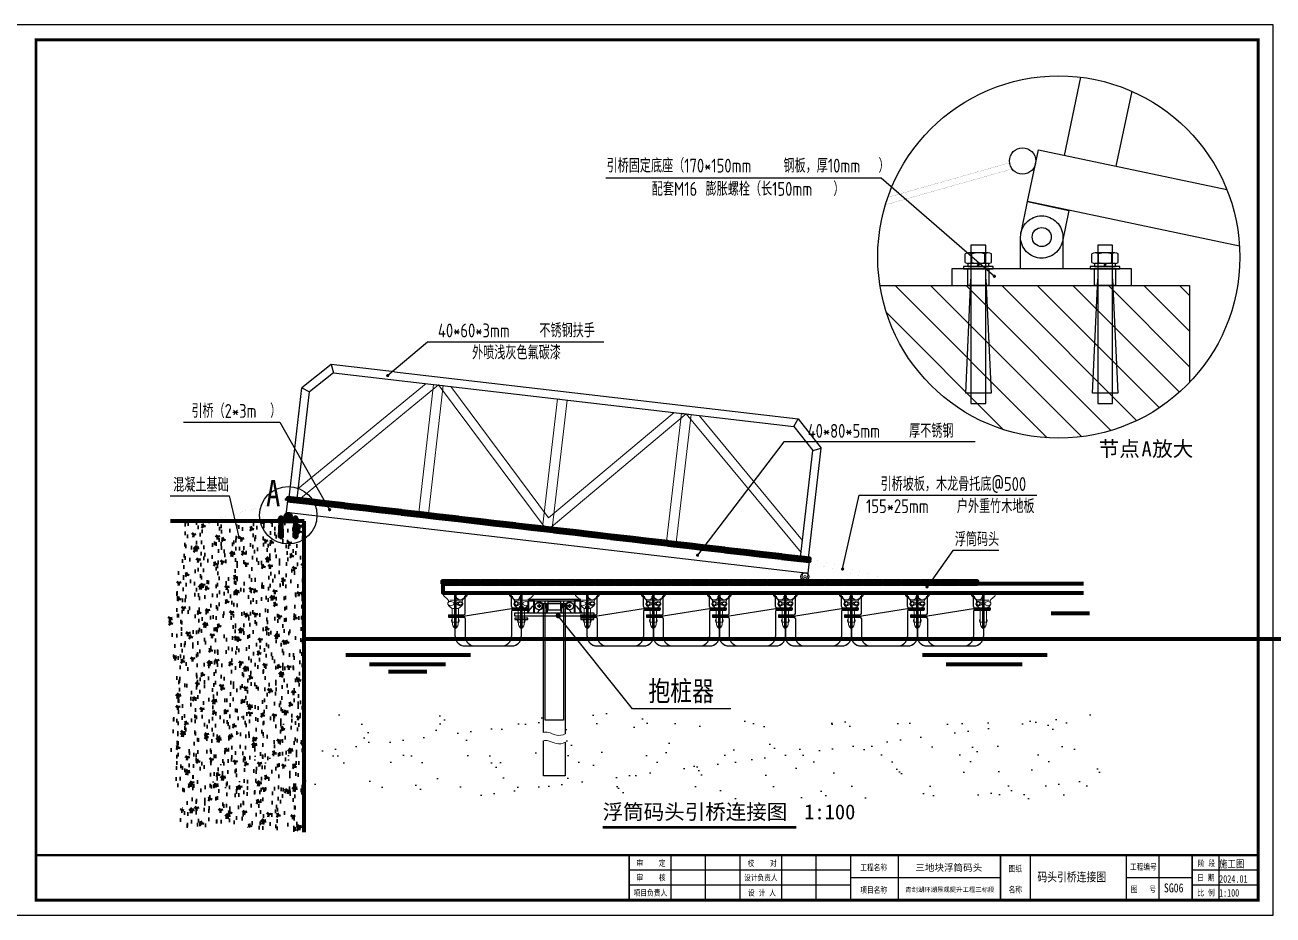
# Model space of a CAD drawing. Extents: x 343640352 to 343860175, y 671810750 to 672046431.
# Drawn here: x 343820076 to 343829530, y 671909833 to 671916572 of the extents above; entities that cross this region are included whole.
import ezdxf

# ---------------------------------------------------------------- set-up
doc = ezdxf.new("R2010")
doc.units = 0
doc.header["$LTSCALE"] = 1000
doc.linetypes.add('HIDDEN', pattern=[9.525, 6.35, -3.175])
for name, color, linetype in [('DIM_LEAD', 3, 'Continuous'), ('DIM_SYMB', 3, 'Continuous'), ('PDF_0', 7, 'Continuous'), ('PUB_TEXT', 7, 'Continuous'), ('W-FLOAT_BOWL浮筒', 253, 'Continuous'), ('木龙骨', 23, 'Continuous'), ('桩', 1, 'Continuous'), ('浮动码头木地板', 32, 'Continuous'), ('短销钉', 253, 'Continuous')]:
    doc.layers.add(name, color=color, linetype=linetype)
doc.layers.add('伯利恒浮筒', color=5, linetype='Continuous', lineweight=5)
doc.layers.add('码头标注', color=3, linetype='Continuous', lineweight=13)
doc.styles.add('-宋体', font='', dxfattribs={"width": 0.8})
doc.styles.add('_TCH_DIM', font='SIMPLEX.shx', dxfattribs={"width": 0.7, "bigfont": 'GBCBIG.shx'})
doc.styles.get("Standard").update_dxf_attribs({"font": ''})
doc.styles.add('TSSD_Dimension', font='tssdeng.shx', dxfattribs={"width": 0.8, "bigfont": 'hztxt.shx'})
doc.styles.add('图框', font='')
doc.styles.add('黑体', font='simhei.ttf', dxfattribs={"width": 0.8})
doc.styles.get('-宋体').set_extended_font_data('SimSun')
doc.styles.get('Standard').set_extended_font_data('SimSun')
doc.styles.get('图框').set_extended_font_data('SimSun')

# ---------------------------------------------------------------- blocks, each defined once
blk = doc.blocks.new('qqqyyy')
at = {"lineweight": 15}
blk.add_lwpolyline([(0, -20), (0, -20, 0.414214), (20, 0), (20, 30), (-20, 30), (-20, 0, 0.414214)], format="xyb", close=True, dxfattribs=at)
blk.add_circle((0, 0), 9, dxfattribs=at)
blk = doc.blocks.new('A$C72257F81')
at = {"color": 252, "lineweight": 0}
for p, q in [((38, 97), (37.3, 96.2)), ((37.3, 85.7), (37.3, 96.2)), ((38, 97), (62, 97)), ((41.8, 85), (41.8, 97)), ((44, 87), (44, 110.1)), ((44, 109.5), (56, 109.7)), ((44, 108), (56, 108.2)), ((44, 106.5), (56, 106.7)), ((44, 105), (56, 105.2)), ((44, 103.5), (56, 103.7)), ((44, 102), (56, 102.2)), ((44, 100.5), (56, 100.7)), ((44, 99), (56, 99.2)), ((44, 97.3), (56, 97.5)), ((44.1, 111), (55.8, 111.2)), ((45.2, 112.5), (54.5, 112.7)), ((53, 113.1), (47, 113.1)), ((50, 85), (50, 97)), ((56, 87), (56, 110.1)), ((58.2, 85), (58.2, 97)), ((62, 97), (62.8, 96.2)), ((62.8, 96.2), (62.8, 85.7)), ((62.8, 96.2), (62.8, 95.5)), ((33.5, 82), (33.5, 85)), ((66.5, 85), (33.5, 85)), ((44, 82), (33.5, 82)), ((38, 85), (37.3, 85.7)), ((62, 85), (38, 85)), ((44, 10), (44, 87)), ((44, 82), (66.5, 82)), ((56, 10), (56, 87)), ((62, 85), (62.8, 85.7)), ((66.5, 82), (66.5, 85))]:
    blk.add_line(p, q, dxfattribs=at)
at = {"color": 252}
blk.add_lwpolyline([(0, 0), (100, 0), (100, 10), (0, 10)], close=True, dxfattribs=at)
at = {"color": 252, "lineweight": 0}
for centre, start, end in [((47, 110.1), 90, 180), ((53, 110.1), 0, 90)]:
    blk.add_arc(centre, 3, start, end, dxfattribs=at)
blk = doc.blocks.new('A$C26E901EB')
at = {"color": 6}
for p, q in [((200, 1060), (0, 860)), ((682.8, 1060), (200, 1060)), ((200, 1060), (224.9, 1000)), ((682.8, 1060), (3760, 1060)), ((3735.1, 1000), (3760, 1060)), ((3760, 1060), (3960, 860)), ((224.9, 1000), (60, 835.1)), ((224.9, 1000), (3735.1, 1000)), ((3735.1, 1000), (3900, 835.1)), ((0, 0), (0, 860)), ((0, 860), (60, 835.1)), ((3900, 835.1), (3960, 860)), ((3960, 0), (3960, 860)), ((60, 0), (60, 835.1)), ((3900, 0), (3900, 835.1))]:
    blk.add_line(p, q, dxfattribs=at)
at = {"color": 6, "lineweight": 20}
for points in [[(60, 0), (1024.6, 1000), (1970, 0), (2914.1, 1000), (3900, 57.4)], [(60, 97.4), (930.7, 1000)], [(1117.7, 1000), (1970, 98.5), (2821.1, 1000)], [(3011.9, 1000), (3900, 150.9)]]:
    blk.add_lwpolyline(points, dxfattribs=at)
for points in [[(1061.5, 1000), (987.8, 1000), (987.8, 0), (1061.5, 0)], [(2006.8, 1000), (1933.2, 1000), (1933.2, 0), (2006.8, 0)], [(2950.9, 1000), (2877.3, 1000), (2877.3, 0), (2950.9, 0)]]:
    blk.add_lwpolyline(points, close=True, dxfattribs=at)
blk = doc.blocks.new('$TITLEBLK$00000187')
for p, q in [((-196, 0), (-196, 15)), ((-184.5, 0), (-184.5, 15)), ((-159, 0), (-159, 15)), ((-147.5, 0), (-147.5, 15)), ((-120, 0), (-120, 15)), ((-76, 0), (-76, 15)), ((-33, 0), (-33, 15)), ((-13, 0), (-13, 15)), ((0, 0), (0, 15)), ((-136, 10), (-210, 10)), ((0, 10), (-22, 10)), ((-136, 5), (-210, 5)), ((-136, 7.5), (-86, 7.5)), ((-44, 7.5), (-22, 7.5)), ((0, 5), (-22, 5))]:
    blk.add_line(p, q)
for points, const_width in [([(-408.03, 0), (-408.03, 15), (0, 15)], 0.8), ([(-210, 0), (-210, 15)], 0.5), ([(-173, 0), (-173, 15)], 0.5), ([(-136, 0), (-136, 15)], 0.5), ([(-86, 0), (-86, 15)], 0.5), ([(-44, 0), (-44, 15)], 0.5), ([(-22, 0), (-22, 15)], 0.5)]:
    blk.add_lwpolyline(points, dxfattribs=dict(const_width=const_width))
at = {"style": '图框', "width": 0.8}
for s, p in [('审    定', (-207.53, 11.34)), ('校    对', (-170.43, 11.27)), ('阶 段', (-20.12, 11.27)), ('审    核', (-207.55, 6.48)), ('设计负责人', (-171.62, 6.48)), ('工程名称', (-132.8, 9.86)), ('图纸', (-83.31, 9.46)), ('工程编号', (-42.79, 10.08)), ('日 期', (-20.31, 6.48)), ('项目名称', (-132.8, 2.36)), ('名称', (-83.31, 2.46)), ('图   号', (-42.46, 2.6)), ('项目负责人', (-208.49, 1.42)), ('设 计 人', (-170.33, 1.42)), ('比 例', (-20.27, 1.42))]:
    blk.add_text(s, height=2, dxfattribs=at).set_placement(p)
for tag, p in [('审定人', (-193.68, 10.95)), ('校对', (-155.51, 10.92)), ('审核人', (-193.68, 6.03)), ('设计负责人', (-158.64, 6.23)), ('项目负责人', (-195.69, 1.11)), ('设计人', (-156.48, 1.18))]:
    blk.add_attdef(tag, p, '', height=3)
for tag, p, height, style, width in [('阶段', (-12.96, 10.81), 2.5, '黑体', 0.8), ('图名', (-73.67, 6.22), 3, '-宋体', 0.8), ('日期', (-12.96, 5.8), 2.5, '黑体', 0.8), ('图号', (-31.44, 2.55), 3, '_TCH_DIM', 0.7), ('比例', (-12.96, 1.14), 2.5, '黑体', 0.8)]:
    blk.add_attdef(tag, p, '', height=height, dxfattribs=dict(style=style, width=width))
at = {"layer": 'PUB_TEXT'}
for s, height, p in [('三地块浮筒码头', 2.278, (-114.42, 9.68)), ('青剑湖环湖景观提升工程三标段', 1.519, (-117.82, 2.73))]:
    blk.add_text(s, height=height, dxfattribs=at).set_placement(p)
blk = doc.blocks.new('rgthtyjyuk')
blk.add_lwpolyline([(0, 0), (420, 0), (420, 297), (0, 297)], close=True)
at = {"const_width": 1}
blk.add_lwpolyline([(6.97, 5), (415, 5), (415, 292), (6.97, 292)], close=True, dxfattribs=at)
at = {"const_width": 0.8}
blk.add_lwpolyline([(415, 20), (6.97, 20)], dxfattribs=at)
blk = doc.blocks.new('*U37')
for points in [[(-90, 137.1), (90, 137.1), (90, 132.1), (-90, 132.1)], [(-10.5, -122.1), (10.5, -122.1), (10.5, -132.1), (-10.5, -132.1)], [(-9, -120.1), (9, -120.1), (9, -122.1), (-9, -122.1)], [(-5.5, -122.1), (5.5, -122.1), (5.5, -132.1), (-5.5, -132.1)]]:
    blk.add_lwpolyline(points, close=True)
blk.add_lwpolyline([(-6, 137.1), (-6, -137.1), (6, -137.1), (6, 137.1)])
blk = doc.blocks.new('*U38')
at = {"color": 0, "linetype": 'ByBlock', "lineweight": -2, "transparency": 16777216}
for p in [(0, 0), (500, 0), (1000, 0), (1500, 0), (2000, 0), (2500, 0), (3000, 0)]:
    blk.add_blockref('*U37', p, dxfattribs=at)
blk = doc.blocks.new('dxd')
at = {"layer": '短销钉', "lineweight": 13}
for p, q in [((-85.7, 227.1), (-55.8, 200.2)), ((-79, 244.5), (79, 244.5)), ((-77.5, 244.5), (-77.5, 246.5)), ((-77.5, 246.5), (77.5, 246.5)), ((-52.5, 180.1), (-52.5, 192.7)), ((-42.5, 197.2), (42.5, 197.2)), ((52.5, 180.1), (52.5, 192.7)), ((85.7, 227.1), (55.8, 200.2)), ((77.5, 244.5), (77.5, 246.5)), ((-48.8, 152.9), (-27.7, 135.8)), ((-24, 30), (-24, 128)), ((-19.2, 132.8), (19.2, 132.8)), ((24, 30), (24, 128)), ((48.8, 152.9), (27.7, 135.8)), ((-29, 38.9), (-29, 45)), ((-26, 48), (-24, 48)), ((-24, 30), (24, 30)), ((-24, 30), (-18.4, 2)), ((-16, 0), (16, 0)), ((-6, 39), (-6, 44.3)), ((6, 39), (6, 44.3)), ((24, 30), (18.4, 2)), ((26, 48), (24, 48)), ((29, 38.9), (29, 45))]:
    blk.add_line(p, q, dxfattribs=at)
at = {"layer": '短销钉', "lineweight": 13, "ltscale": 0.1}
for p, q in [((-18.4, 2), (-18, 0)), ((-18, 0), (-16, 0)), ((16, 0), (18, 0)), ((18.4, 2), (18, 0))]:
    blk.add_line(p, q, dxfattribs=at)
at = {"layer": '短销钉', "lineweight": 13}
for centre, radius, start, end in [((-79, 234.5), 10, 90, 228.00092), ((0, -1254.1), 1502.6, 87.04345, 92.95655), ((-62.5, 192.7), 10, 0, 48.00092), ((62.5, 192.7), 10, 131.99908, 180), ((79, 234.5), 10, 311.99908, 90), ((-43.5, 170), 13.5, 126.56574, 231), ((-42.5, 160.6), 10, 184.14788, 231), ((-34.5, 185.6), 31.4, 236.13806, 303.55692), ((-34.5, 154.5), 31.4, 56.41658, 122.85309), ((-34, 128), 10, 0, 51), ((-25.5, 170), 13.5, 308.36964, 51.90106), ((25.5, 170), 13.5, 128.09894, 231.63036), ((34.5, 185.6), 31.4, 236.43853, 303.86649), ((34.5, 154.5), 31.3, 57.12872, 123.60194), ((34, 128), 10, 129, 180), ((42.5, 160.6), 10, 309, 355.85212), ((43.5, 170), 13.5, 309, 53.43426), ((-26, 45), 3, 90, 180), ((-16, 2.5), 2.5, 191.30993, 270), ((-3, 44.3), 3, 115.37693, 180), ((0, 38), 10, 64.62307, 115.37693), ((3, 44.3), 3, 0, 64.62307), ((16, 2.5), 2.5, 270, 348.69007), ((26, 45), 3, 0, 90)]:
    blk.add_arc(centre, radius, start, end, dxfattribs=at)
for centre, major_axis, start_param, end_param in [((-23, 38.9), (0, -9), 4.712389, 6.115737), ((0, 39), (0, 9), 1.570796, 4.712389)]:
    blk.add_ellipse(centre, major_axis=major_axis, ratio=0.666667, start_param=start_param, end_param=end_param, dxfattribs=at)
at = {"layer": '短销钉', "lineweight": 13, "extrusion": (0, 0, -1)}
blk.add_ellipse((23, 38.9), major_axis=(0, -9), ratio=0.666667, start_param=4.712389, end_param=6.115737, dxfattribs=at)
blk = doc.blocks.new('blhft')
blk.add_lwpolyline([(-180, 0), (180, 0, 0.414214), (250, 70), (250, 270.5), (298.1, 270.5, 0.414214), (302.1, 274.5), (302.1, 284.5, 0.414214), (298.1, 288.5), (250, 288.5), (250, 375, 0.414214), (230, 395), (208.2, 395), (208.2, 397), (-0.2, 407), (-208.5, 397), (-208.5, 395), (-230, 395, 0.414214), (-250, 375), (-250, 234.5), (-298, 234.5, 0.414214), (-302, 230.5), (-302, 220.5, 0.414214), (-298, 216.5), (-250, 216.5), (-250, 70), (-249.3, 60.3), (-246.3, 47.4), (-241.5, 36.6), (-234.7, 26.3), (-226.9, 18.1), (-220.1, 12.6), (-212.3, 7.9), (-204.4, 4.4), (-196.9, 2.1), (-187.7, 0.4)], format="xyb", close=True)
at = {"layer": 'W-FLOAT_BOWL浮筒'}
for p, q in [((-230, 395), (230, 395)), ((-208.5, 397), (208.2, 397)), ((-208.5, 397), (-208.5, 395)), ((208.2, 397), (208.2, 395)), ((-250, 234.5), (-250, 375)), ((-174.3, 244.5), (-174.3, 375)), ((174.3, 298.5), (174.3, 375)), ((184.3, 288.5), (298.1, 288.5)), ((250, 375), (250, 288.5)), ((-302, 225.5), (-174.3, 225.5)), ((-298, 234.5), (-184.3, 234.5)), ((-298, 216.5), (-184.3, 216.5)), ((-250, 70), (-250, 216.5)), ((174.3, 279.5), (-174.3, 225.5)), ((-174.3, 206.5), (-174.3, 70)), ((174.3, 279.5), (302.1, 279.5)), ((174.3, 260.5), (174.3, 70)), ((184.3, 270.5), (298.1, 270.5)), ((250, 270.5), (250, 70)), ((-180, 0), (180, 0))]:
    blk.add_line(p, q, dxfattribs=at)
at = {"layer": 'W-FLOAT_BOWL浮筒', "ltscale": 0.5}
for p, q in [((302.1, 284.5), (302.1, 274.5)), ((-302, 230.5), (-302, 220.5))]:
    blk.add_line(p, q, dxfattribs=at)
at = {"layer": 'W-FLOAT_BOWL浮筒'}
for centre, radius, start, end in [((-230, 375), 20, 90, 180), ((-0.2, -1768.5), 2175.5, 84.50426, 95.49574), ((-154.3, 375), 20, 90, 180), ((154.3, 375), 20, 0, 90), ((230, 375), 20, 0, 90), ((184.3, 298.5), 10, 180, 270), ((-298, 220.5), 4, 180, 270), ((-184.3, 244.5), 10, 270, 0), ((-184.3, 206.5), 10, 0, 90), ((184.3, 260.5), 10, 90, 180), ((298.1, 274.5), 4, 270, 0), ((-180, 70), 70, 180, 270), ((-104.3, 70), 70, 180, 270), ((104.3, 70), 70, 270, 0), ((180, 70), 70, 270, 0)]:
    blk.add_arc(centre, radius, start, end, dxfattribs=at)
at = {"layer": 'W-FLOAT_BOWL浮筒', "ltscale": 0.5}
for centre, start, end in [((298.1, 284.5), 0, 90), ((-298, 230.5), 90, 180)]:
    blk.add_arc(centre, 4, start, end, dxfattribs=at)
at = {"layer": 'W-FLOAT_BOWL浮筒', "extrusion": (0, 0, -1)}
blk.add_ellipse((-212.1, 375), major_axis=(-30.4, 0), ratio=0.921809, start_param=3.141593, end_param=6.283185, dxfattribs=at)
at = {"layer": 'W-FLOAT_BOWL浮筒'}
blk.add_ellipse((-212.1, 320.5), major_axis=(-16, 0), ratio=0.75, dxfattribs=at)
blk.add_ellipse((211.9, 375.4), major_axis=(30.4, 0.1), ratio=0.921809, start_param=3.141593, end_param=6.283185, dxfattribs=at)
at = {"layer": 'W-FLOAT_BOWL浮筒', "extrusion": (0, 0, -1)}
blk.add_ellipse((212.1, 320.5), major_axis=(16, 0), ratio=0.75, dxfattribs=at)

msp = doc.modelspace()

# ---------------------------------------------------------------- hatches: boundary and pattern name
at = {"lineweight": 100}
h = msp.add_hatch(dxfattribs=at)
h.set_pattern_fill('AR-CONC', color=252, style=0)
h.set_pattern_definition([(50, (343819968.58, 671908505.18), (182.1847, -15.939), [19.05, -209.55]), (355, (343819968.58, 671908505.18), (-35.243, 191.057), [15.24, -167.64]), (100.451, (343819983.77, 671908503.85), (146.9425, 175.117), [16.19, -178.09]), (46.184, (343819968.58, 671908555.98), (271.079, -42.042), [28.575, -314.325]), (96.6356, (343819991.17, 671908552.47), (237.404, 247.426), [24.285, -267.135]), (351.184, (343819968.58, 671908555.98), (237.405, 247.425), [22.86, -251.46]), (21, (343819993.98, 671908543.28), (151.615, -102.2655), [19.05, -209.55]), (326, (343819993.98, 671908543.28), (61.802, 184.188), [15.24, -167.64]), (71.4514, (343820006.62, 671908534.76), (213.4165, 81.923), [16.19, -178.09]), (37.5, (343819968.584, 671908505.18), (3.0886, 84.555), [0, -165.608, 0, -170.18, 0, -168.275]), (7.5, (343819968.58, 671908505.18), (66.8197, 100.1806), [0, -97.028, 0, -161.798, 0, -64.135]), (327.5, (343819911.94, 671908505.18), (135.5906, -5.7287), [0, -63.5, 0, -198.12, 0, -262.89]), (317.5, (343819886.54, 671908505.18), (148.1292, 25.4265), [0, -82.55, 0, -131.572, 0, -186.69])])
h.paths.add_polyline_path([(343822190.6, 671912816.2), (343821233.1, 671912816.2), (343821267.7, 671912639.1), (343821162, 671912047.9), (343821225.4, 671911678.3), (343821172.6, 671911065.9), (343821267.7, 671910643.6), (343821236, 671910464.1), (343821595.3, 671910538), (343821880.6, 671910485.2), (343822190.6, 671910475.5)])
h = msp.add_hatch()
h.set_pattern_fill('AR-SAND', color=47, scale=7.5, style=0)
h.set_pattern_definition([(37.5, (343802914.62, 671911478.82), (-12.0002, 367.06), [0, -289.56, 0, -323.85, 0, -309.5625]), (7.5, (343802914.6, 671911478.8), (337.142, 537.619), [0, -156.21, 0, -260.985, 0, -100.0125]), (327.5, (343802680.3, 671911478.82), (593.2443, 1.078), [0, -95.25, 0, -342.9, 0, -447.675]), (317.5, (343802680.3, 671911478.8), (572.667, 167.197), [0, -47.625, 0, -224.79, 0, -257.175])])
edge = h.paths.add_edge_path()
edge.add_line((343828183.6, 671911006.1), (343828183.6, 671911361.1))
edge.add_line((343828183.6, 671911361.1), (343821476.3, 671911361.1))
edge.add_line((343821476.3, 671911361.1), (343821476.3, 671910709.6))
edge.add_line((343821476.3, 671910709.6), (343828221.2, 671910709.6))
edge.add_line((343828221.2, 671910709.6), (343828221.2, 671910950))
edge.add_line((343828221.2, 671910950), (343828229.2, 671910950))

# ---------------------------------------------------------------- linework, layer by layer
at = {"color": 4}
for p, q in [((343827289.8, 671914742.5), (343827297.8, 671914766.5)), ((343827297.8, 671914742.5), (343827305.8, 671914766.5)), ((343828249.8, 671914742.5), (343828257.8, 671914766.5)), ((343828257.8, 671914742.5), (343828265.8, 671914766.5))]:
    msp.add_line(p, q, dxfattribs=at)
at = {"color": 253, "lineweight": 5}
for p, q in [((343827819.3, 671913446.1), (343826666.9, 671914598.5)), ((343828080.6, 671913454.2), (343826936.3, 671914598.5)), ((343828302.7, 671913501.5), (343827205.7, 671914598.5)), ((343828497.1, 671913576.5), (343827475.1, 671914598.5)), ((343828668.9, 671913674.1), (343827744.5, 671914598.5)), ((343828820.8, 671913791.6), (343828013.9, 671914598.5)), ((343828897.8, 671913984), (343828283.3, 671914598.5)), ((343828897.8, 671914253.4), (343828552.7, 671914598.5)), ((343828897.8, 671914522.8), (343828822.1, 671914598.5)), ((343827486.6, 671913509.4), (343826601.9, 671914394.1))]:
    msp.add_line(p, q, dxfattribs=at)
at = {"color": 1}
for p, q in [((343824028.3, 671912189), (343824033.3, 671912189)), ((343824028.3, 671912117.7), (343824028.3, 671912189)), ((343824033.3, 671912117.7), (343824033.3, 671912189)), ((343824143.3, 671912189), (343824138.3, 671912189)), ((343824138.3, 671912117.7), (343824138.3, 671912189)), ((343824143.3, 671912117.7), (343824143.3, 671912189)), ((343823916.7, 671912168.7), (343823875.9, 671912117.7)), ((343823965, 671912136.3), (343823959.1, 671912117.7)), ((343824206.6, 671912136.3), (343824212.5, 671912117.7)), ((343824255, 671912168.7), (343824295.7, 671912117.7))]:
    msp.add_line(p, q, dxfattribs=at)
at = {"color": 2}
for p, q in [((343824147.8, 671912176), (343824144.8, 671912174)), ((343824147.8, 671912174), (343824144.8, 671912172))]:
    msp.add_line(p, q, dxfattribs=at)
for points in [[(343828072.9, 671916176.6), (343827948.5, 671915584.7)], [(343828459.3, 671916070.6), (343828340, 671915502.4)], [(343829276.6, 671914897), (343827670.6, 671915234.3), (343827752.8, 671915625.8), (343829180.3, 671915325.9)], [(343826552.9, 671914598.5), (343828897.8, 671914598.5), (343828897.8, 671913866)], [(343823329.8, 671912278.3), (343823329.8, 671912004.2), (343823341.8, 671912004.2), (343823341.8, 671912278.3)], [(343823829.8, 671912278.3), (343823829.8, 671912004.2), (343823841.8, 671912004.2), (343823841.8, 671912278.3)], [(343824329.8, 671912278.3), (343824329.8, 671912004.2), (343824341.8, 671912004.2), (343824341.8, 671912278.3)], [(343824829.8, 671912278.3), (343824829.8, 671912004.2), (343824841.8, 671912004.2), (343824841.8, 671912278.3)], [(343825329.8, 671912278.3), (343825329.8, 671912004.2), (343825341.8, 671912004.2), (343825341.8, 671912278.3)], [(343825829.8, 671912278.3), (343825829.8, 671912004.2), (343825841.8, 671912004.2), (343825841.8, 671912278.3)]]:
    msp.add_lwpolyline(points)
at = {"flags": 128}
for points, const_width in [([(343827534.1, 671915528.3), (343826612.5, 671915267.3)], 1), ([(343827553.4, 671915481.8), (343826593.9, 671915210.1)], 1), ([(343822048.5, 671912979.8), (343821471.2, 671912816.3)], 0.1), ([(343822049.9, 671912975), (343821489.3, 671912816.2)], 0.1), ([(343826567.2, 671912390.9), (343826024.1, 671912531.9), (343826016.9, 671912502.7), (343826559.7, 671912361.8), (343826567.2, 671912390.9)], 0.1)]:
    msp.add_lwpolyline(points, dxfattribs=dict(at, const_width=const_width))
msp.add_lwpolyline([(343827744.9, 671914810), (343827744.9, 671914810, -0.414214), (343827621.2, 671914999.4), (343827670.6, 671915234.3), (343827983.7, 671915168.5), (343827934.4, 671914933.7, -0.414214)], format="xyb", close=True)
at = {"color": 6}
msp.add_lwpolyline([(343827777.8, 671915126.5), (343827777.8, 671915126.5, -0.414214), (343827937.8, 671914966.5), (343827937.8, 671914726.5), (343827617.8, 671914726.5), (343827617.8, 671914966.5, -0.414214)], format="xyb", close=True, dxfattribs=at)
at = {"color": 4}
for points in [[(343827197.8, 671914774.5), (343827197.8, 671914838.5)], [(343827372.8, 671914846.5), (343827222.8, 671914846.5)], [(343827247.8, 671914774.5), (343827247.8, 671914838.5)], [(343827347.8, 671914774.5), (343827347.8, 671914838.5)], [(343827397.8, 671914774.5), (343827397.8, 671914838.5)], [(343828157.8, 671914774.5), (343828157.8, 671914838.5)], [(343828332.8, 671914846.5), (343828182.8, 671914846.5)], [(343828207.8, 671914774.5), (343828207.8, 671914838.5)], [(343828307.8, 671914774.5), (343828307.8, 671914838.5)], [(343828357.8, 671914774.5), (343828357.8, 671914838.5)], [(343827372.8, 671914766.5), (343827222.8, 671914766.5)], [(343828332.8, 671914766.5), (343828182.8, 671914766.5)], [(343827353.8, 671914646.5), (343827393.8, 671913784.9), (343827201.8, 671913784.9), (343827241.8, 671914646.5)], [(343828313.8, 671914646.5), (343828353.8, 671913784.9), (343828161.8, 671913784.9), (343828201.8, 671914646.5)]]:
    msp.add_lwpolyline(points, dxfattribs=at)
for points in [[(343827353.8, 671914904.9), (343827241.8, 671914904.9), (343827241.8, 671913704.9), (343827353.8, 671913704.9)], [(343828313.8, 671914904.9), (343828201.8, 671914904.9), (343828201.8, 671913704.9), (343828313.8, 671913704.9)], [(343827409.8, 671914742.5), (343827185.8, 671914742.5), (343827185.8, 671914726.5), (343827409.8, 671914726.5)], [(343827377.8, 671914766.5), (343827217.8, 671914766.5), (343827217.8, 671914742.5), (343827377.8, 671914742.5)], [(343828369.8, 671914742.5), (343828145.8, 671914742.5), (343828145.8, 671914726.5), (343828369.8, 671914726.5)], [(343828337.8, 671914766.5), (343828177.8, 671914766.5), (343828177.8, 671914742.5), (343828337.8, 671914742.5)], [(343823886.2, 671912213.4), (343824286.2, 671912213.4), (343824286.2, 671912223.4), (343823886.2, 671912223.4)], [(343824016.2, 671912213.4), (343824156.2, 671912213.4), (343824156.2, 671911308.2), (343824016.2, 671911308.2)]]:
    msp.add_lwpolyline(points, close=True, dxfattribs=at)
at = {"color": 6}
for points in [[(343828457.8, 671914726.5), (343827097.8, 671914726.5), (343827097.8, 671914598.5), (343828457.8, 671914598.5)], [(343827377.8, 671914726.5), (343827377.8, 671914598.5), (343827217.8, 671914598.5), (343827217.8, 671914726.5)], [(343828337.8, 671914726.5), (343828337.8, 671914598.5), (343828177.8, 671914598.5), (343828177.8, 671914726.5)], [(343822054.4, 671912883.3), (343826007.6, 671912422.7), (343826018, 671912512.1), (343822064.8, 671912972.7)]]:
    msp.add_lwpolyline(points, close=True, dxfattribs=at)
at = {"lineweight": 100}
msp.add_lwpolyline([(343822069.9, 671912871.2), (343822069.9, 671912871.2, -0.414214), (343822089.9, 671912851.2), (343822089.9, 671912821.2), (343822049.9, 671912821.2), (343822049.9, 671912851.2, -0.414214)], format="xyb", close=True, dxfattribs=at)
at = {"color": 6, "lineweight": 100}
for points in [[(343822190.6, 671912816.2), (343821177.5, 671912816.2)], [(343822190.6, 671910460), (343822190.6, 671912816.2)]]:
    msp.add_lwpolyline(points, dxfattribs=at)
at = {"lineweight": 100}
msp.add_lwpolyline([(343821994.9, 671912816.2), (343822144.9, 671912816.2), (343822144.9, 671912821.2), (343821994.9, 671912821.2)], close=True, dxfattribs=at)
at = {"color": 5, "lineweight": 100}
for points in [[(343822002.9, 671912821.2), (343822026.9, 671912821.2), (343822026.9, 671912823.2), (343822002.9, 671912823.2)], [(343822005.4, 671912823.2), (343822024.4, 671912823.2), (343822025.4, 671912824.2), (343822025.4, 671912832.2), (343822024.4, 671912833.2), (343822005.4, 671912833.2), (343822004.4, 671912832.2), (343822004.4, 671912824.2)], [(343822008.9, 671912693.2), (343822020.9, 671912693.2), (343822020.9, 671912843.2), (343822008.9, 671912843.2)], [(343822009.4, 671912823.2), (343822020.4, 671912823.2), (343822020.4, 671912833.2), (343822009.4, 671912833.2)], [(343822112.9, 671912821.2), (343822136.9, 671912821.2), (343822136.9, 671912823.2), (343822112.9, 671912823.2)], [(343822115.4, 671912823.2), (343822134.4, 671912823.2), (343822135.4, 671912824.2), (343822135.4, 671912832.2), (343822134.4, 671912833.2), (343822115.4, 671912833.2), (343822114.4, 671912832.2), (343822114.4, 671912824.2)], [(343822118.9, 671912693.2), (343822130.9, 671912693.2), (343822130.9, 671912843.2), (343822118.9, 671912843.2)], [(343822119.4, 671912823.2), (343822130.4, 671912823.2), (343822130.4, 671912833.2), (343822119.4, 671912833.2)]]:
    msp.add_lwpolyline(points, close=True, dxfattribs=at)
for points in [[(343822008.9, 671912816.2), (343822004.9, 671912698.2), (343822024.9, 671912698.2), (343822020.9, 671912816.2)], [(343822118.9, 671912816.2), (343822114.9, 671912698.2), (343822134.9, 671912698.2), (343822130.9, 671912816.2)], [(343827848.5, 671912118.5), (343828139.6, 671912118.5)], [(343822190.6, 671911923.5), (343829807.1, 671911923.5)], [(343822506, 671911802.7), (343823450, 671911802.7)], [(343822686.9, 671911731.9), (343823261.2, 671911731.9)], [(343826874.2, 671911802.7), (343827818.3, 671911802.7)], [(343827055.2, 671911731.9), (343827629.5, 671911731.9)], [(343822828.5, 671911676.9), (343823119.6, 671911676.9)]]:
    msp.add_lwpolyline(points, dxfattribs=at)
for points in [[(343823245.8, 671912278.3), (343823425.8, 671912278.3), (343823425.8, 671912273.3), (343823245.8, 671912273.3)], [(343823745.8, 671912278.3), (343823925.8, 671912278.3), (343823925.8, 671912273.3), (343823745.8, 671912273.3)], [(343824245.8, 671912278.3), (343824425.8, 671912278.3), (343824425.8, 671912273.3), (343824245.8, 671912273.3)], [(343824745.8, 671912278.3), (343824925.8, 671912278.3), (343824925.8, 671912273.3), (343824745.8, 671912273.3)], [(343825245.8, 671912278.3), (343825425.8, 671912278.3), (343825425.8, 671912273.3), (343825245.8, 671912273.3)], [(343825745.8, 671912278.3), (343825925.8, 671912278.3), (343825925.8, 671912273.3), (343825745.8, 671912273.3)], [(343823325.3, 671912019.2), (343823346.3, 671912019.2), (343823346.3, 671912009.2), (343823325.3, 671912009.2)], [(343823326.8, 671912021.2), (343823344.8, 671912021.2), (343823344.8, 671912019.2), (343823326.8, 671912019.2)], [(343823330.3, 671912019.2), (343823341.3, 671912019.2), (343823341.3, 671912009.2), (343823330.3, 671912009.2)], [(343823825.3, 671912019.2), (343823846.3, 671912019.2), (343823846.3, 671912009.2), (343823825.3, 671912009.2)], [(343823826.8, 671912021.2), (343823844.8, 671912021.2), (343823844.8, 671912019.2), (343823826.8, 671912019.2)], [(343823830.3, 671912019.2), (343823841.3, 671912019.2), (343823841.3, 671912009.2), (343823830.3, 671912009.2)], [(343824325.3, 671912019.2), (343824346.3, 671912019.2), (343824346.3, 671912009.2), (343824325.3, 671912009.2)], [(343824326.8, 671912021.2), (343824344.8, 671912021.2), (343824344.8, 671912019.2), (343824326.8, 671912019.2)], [(343824330.3, 671912019.2), (343824341.3, 671912019.2), (343824341.3, 671912009.2), (343824330.3, 671912009.2)], [(343824825.3, 671912019.2), (343824846.3, 671912019.2), (343824846.3, 671912009.2), (343824825.3, 671912009.2)], [(343824826.8, 671912021.2), (343824844.8, 671912021.2), (343824844.8, 671912019.2), (343824826.8, 671912019.2)], [(343824830.3, 671912019.2), (343824841.3, 671912019.2), (343824841.3, 671912009.2), (343824830.3, 671912009.2)], [(343825325.3, 671912019.2), (343825346.3, 671912019.2), (343825346.3, 671912009.2), (343825325.3, 671912009.2)], [(343825326.8, 671912021.2), (343825344.8, 671912021.2), (343825344.8, 671912019.2), (343825326.8, 671912019.2)], [(343825330.3, 671912019.2), (343825341.3, 671912019.2), (343825341.3, 671912009.2), (343825330.3, 671912009.2)], [(343825825.3, 671912019.2), (343825846.3, 671912019.2), (343825846.3, 671912009.2), (343825825.3, 671912009.2)], [(343825826.8, 671912021.2), (343825844.8, 671912021.2), (343825844.8, 671912019.2), (343825826.8, 671912019.2)], [(343825830.3, 671912019.2), (343825841.3, 671912019.2), (343825841.3, 671912009.2), (343825830.3, 671912009.2)]]:
    msp.add_lwpolyline(points, close=True)
at = {"color": 1, "linetype": 'HIDDEN'}
for points in [[(343823936.2, 671912117.7), (343823936.2, 671912211.2), (343823886.2, 671912211.2), (343823886.2, 671912117.7)], [(343823931.2, 671912117.7), (343823931.2, 671912211.2), (343823891.2, 671912211.2), (343823891.2, 671912117.7)], [(343824286.2, 671912117.7), (343824286.2, 671912211.2), (343824236.2, 671912211.2), (343824236.2, 671912117.7)], [(343824281.2, 671912117.7), (343824281.2, 671912211.2), (343824241.2, 671912211.2), (343824241.2, 671912117.7)]]:
    msp.add_lwpolyline(points, dxfattribs=at)
at = {"color": 5}
for points in [[(343824003.3, 671911216.5), (343824003.3, 671912191.8), (343824168.3, 671912191.8), (343824168.3, 671911205.4)], [(343824168.3, 671911141.4), (343824168.3, 671910887.6), (343824003.3, 671910887.6), (343824003.3, 671911152.5)]]:
    msp.add_lwpolyline(points, dxfattribs=at)
at = {"color": 2}
for points in [[(343824019.3, 671912185.5), (343824019.3, 671912162.5), (343824020.3, 671912161.5), (343824028.3, 671912161.5), (343824028.3, 671912186.5), (343824020.3, 671912186.5)], [(343824143.3, 671912187.5), (343824143.3, 671912160.5), (343824144.8, 671912160.5), (343824144.8, 671912187.5)], [(343824147.8, 671912185.5), (343824147.8, 671912162.5), (343824148.8, 671912161.5), (343824155.8, 671912161.5), (343824156.8, 671912162.5), (343824156.8, 671912185.5), (343824155.8, 671912186.5), (343824148.8, 671912186.5)], [(343824019.3, 671912180), (343824019.3, 671912168), (343824028.3, 671912168), (343824028.3, 671912180)], [(343824144.8, 671912184), (343824144.8, 671912164), (343824147.8, 671912164), (343824147.8, 671912184)], [(343824147.8, 671912180), (343824147.8, 671912168), (343824156.8, 671912168), (343824156.8, 671912180)], [(343824156.8, 671912181), (343824156.8, 671912167), (343824158.3, 671912167), (343824159.3, 671912168), (343824159.3, 671912180), (343824158.3, 671912181)]]:
    msp.add_lwpolyline(points, close=True, dxfattribs=at)
at = {"color": 7}
msp.add_lwpolyline([(343824035.8, 671912204), (343824035.8, 671912144), (343824135.8, 671912144), (343824135.8, 671912204)], close=True, dxfattribs=at)
at = {"color": 1}
for points in [[(343823783.8, 671912099.8), (343824387.8, 671912099.8), (343824387.8, 671912117.7), (343823783.8, 671912117.7)], [(343824033.3, 671912167), (343824033.3, 671912181), (343824028.3, 671912181), (343824028.3, 671912167)], [(343824143.3, 671912167), (343824143.3, 671912181), (343824138.3, 671912181), (343824138.3, 671912167)]]:
    msp.add_lwpolyline(points, close=True, dxfattribs=at)
at = {"color": 1, "lineweight": -3}
msp.add_circle((343827907.4, 671914814.9), 1371.7, dxfattribs=at)
for centre, radius in [((343827633.2, 671915542.1), 100), ((343827777.8, 671914966.5), 72), ((343822057.8, 671912981), 10), ((343826018.9, 671912512), 10), ((343825984.3, 671912395.3), 30), ((343823971.3, 671912174), 30), ((343824200.3, 671912174), 30)]:
    msp.add_circle(centre, radius)
at = {"color": 6}
msp.add_circle((343827777.8, 671914966.5), 72, dxfattribs=at)
at = {"color": 3}
msp.add_circle((343822069.9, 671912860.2), 217.5, dxfattribs=at)
at = {"lineweight": 100}
msp.add_circle((343822069.9, 671912851.2), 9, dxfattribs=at)
at = {"color": 4}
for centre, radius, start, end in [((343827222.8, 671914803.5), 43.1, 54.51064, 125.48936), ((343827297.8, 671914686.3), 160.3, 71.81943, 108.18057), ((343827372.8, 671914803.5), 43.1, 54.51064, 125.48936), ((343828182.8, 671914803.5), 43.1, 54.51064, 125.48936), ((343828257.8, 671914686.3), 160.3, 71.81943, 108.18057), ((343828332.8, 671914803.5), 43.1, 54.51064, 125.48936), ((343827222.8, 671914809.6), 43.1, 234.51064, 305.48936), ((343827297.8, 671914926.8), 160.3, 251.81943, 288.18057), ((343827372.8, 671914809.6), 43.1, 234.51064, 305.48936), ((343828182.8, 671914809.6), 43.1, 234.51064, 305.48936), ((343828257.8, 671914926.8), 160.3, 251.81943, 288.18057), ((343828332.8, 671914809.6), 43.1, 234.51064, 305.48936)]:
    msp.add_arc(centre, radius, start, end, dxfattribs=at)
at = {"layer": 'DIM_LEAD'}
for p, q in [((343826269.6, 671912453.3), (343826394.9, 671913012.6)), ((343826394.9, 671913012.6), (343827740.4, 671913012.6))]:
    msp.add_line(p, q, dxfattribs=at)
at = {"layer": 'DIM_LEAD', "const_width": 12}
msp.add_lwpolyline([(343826268.3, 671912447.4, 1), (343826270.9, 671912459.1, 1)], format="xyb", close=True, dxfattribs=at)
at = {"layer": 'DIM_SYMB'}
for points in [[(343824474.8, 671915414.8), (343826561.8, 671915414.8), (343827419.3, 671914669.2)], [(343824460.5, 671914169.4), (343823124.9, 671914169.4), (343822823.6, 671913917.7)], [(343821276.3, 671913565.8), (343822006.2, 671913565.8), (343822383.4, 671912902.3)], [(343827274.3, 671913414.9), (343825825.4, 671913414.9), (343825170.9, 671912557.4)], [(343821176.6, 671913006.3), (343821622.3, 671913006.3), (343821695.9, 671912693.1)], [(343827453.1, 671912594.1), (343827105.1, 671912594.1), (343826909.1, 671912317.5)], [(343825422.6, 671911393.8), (343824679.1, 671911393.8), (343824115.4, 671912099.8)]]:
    msp.add_lwpolyline(points, dxfattribs=at)
for points, const_width in [([(343827414.8, 671914673.2, 1), (343827423.8, 671914665.3, 1)], 12), ([(343822828.2, 671913921.6, 1), (343822819, 671913913.9, 1)], 12), ([(343822380.4, 671912907.6, 1), (343822386.3, 671912897.1, 1)], 12), ([(343821694.6, 671912699, 1), (343821697.3, 671912687.3, 1)], 12), ([(343825174.5, 671912562.2, 1), (343825167.3, 671912552.7, 1)], 12), ([(343826912.5, 671912322.4, 1), (343826905.6, 671912312.6, 1)], 12), ([(343824121.6, 671912091.9, 1), (343824109.1, 671912107.6, 1)], 20)]:
    msp.add_lwpolyline(points, format="xyb", close=True, dxfattribs=dict(at, const_width=const_width))
at = {"layer": 'DIM_SYMB', "const_width": 21}
msp.add_lwpolyline([(343824451.8, 671910496.8), (343825918.5, 671910496.8)], dxfattribs=at)
at = {"layer": 'PDF_0', "color": 1}
for points in [[(343823916.7, 671912168.7), (343823954.5, 671912195.2)], [(343824255, 671912168.7), (343824217.1, 671912195.2)], [(343823965, 671912136.3), (343823985.8, 671912154.6)], [(343824206.6, 671912136.3), (343824185.8, 671912154.6)]]:
    msp.add_lwpolyline(points, dxfattribs=at)
at = {"layer": 'PDF_0'}
for points in [[(343823971, 671912187.9), (343823971, 671912159.5)], [(343824200.6, 671912187.9), (343824200.6, 671912159.5)], [(343823956.1, 671912173.7), (343823985.2, 671912173.7)], [(343824215.5, 671912173.7), (343824186.4, 671912173.7)]]:
    msp.add_lwpolyline(points, dxfattribs=at)
for centre in [(343823971.3, 671912174), (343824200.3, 671912174)]:
    msp.add_circle(centre, 8.72, dxfattribs=at)
at = {"layer": 'PDF_0', "color": 1}
for points in [[(343823954.5, 671912195.2), (343823966.9, 671912200.9), (343823981.9, 671912198.9), (343823990, 671912188.3)], [(343823990, 671912188.3), (343823998.1, 671912177.8), (343823996.2, 671912162.7), (343823985.7, 671912154.5)], [(343824181.6, 671912188.3), (343824173.5, 671912177.8), (343824175.4, 671912162.7), (343824185.9, 671912154.5)], [(343824217.1, 671912195.2), (343824204.8, 671912200.9), (343824189.7, 671912198.9), (343824181.6, 671912188.3)]]:
    msp.add_open_spline(points, degree=3, dxfattribs=at)
at = {"layer": '木龙骨', "lineweight": 100}
msp.add_lwpolyline([(343828093.4, 671912341.8), (343823240.3, 671912341.8), (343823240.3, 671912271.8), (343828093.4, 671912271.8)], dxfattribs=at)
at = {"layer": '桩', "lineweight": 0, "start_tangent": (-0.860302, -0.509784), "end_tangent": (-0.988413, -0.151787)}
for points in [[(343824168.3, 671911205.4), (343824101.4, 671911195.4), (343824039.2, 671911216.3), (343824003.3, 671911216.5)], [(343824168.3, 671911141.4), (343824101.4, 671911131.5), (343824039.2, 671911152.3), (343824003.3, 671911152.5)]]:
    msp.add_spline(points, degree=3, dxfattribs=at)
at = {"layer": '浮动码头木地板', "lineweight": 100}
for points in [[(343822064.8, 671912972.7), (343822203.8, 671912956.5), (343822206.1, 671912976.4), (343822067.1, 671912992.6)], [(343822208.8, 671912955.9), (343822347.9, 671912939.7), (343822350.2, 671912959.6), (343822211.1, 671912975.8)], [(343822352.8, 671912939.2), (343822491.9, 671912923), (343822494.2, 671912942.8), (343822355.1, 671912959)], [(343822496.8, 671912922.4), (343822635.9, 671912906.2), (343822638.2, 671912926), (343822499.2, 671912942.2)], [(343822640.9, 671912905.6), (343822779.9, 671912889.4), (343822782.2, 671912909.3), (343822643.2, 671912925.5)], [(343822784.9, 671912888.8), (343822924, 671912872.6), (343822926.3, 671912892.5), (343822787.2, 671912908.7)], [(343822928.9, 671912872), (343823068, 671912855.8), (343823070.3, 671912875.7), (343822931.2, 671912891.9)], [(343823073, 671912855.3), (343823212, 671912839.1), (343823214.3, 671912858.9), (343823075.3, 671912875.1)], [(343823073, 671912855.3), (343823212, 671912839.1), (343823214.3, 671912858.9), (343823075.3, 671912875.1)], [(343823217, 671912838.5), (343823356, 671912822.3), (343823358.4, 671912842.1), (343823219.3, 671912858.3)], [(343823361, 671912821.7), (343823500.1, 671912805.5), (343823502.4, 671912825.4), (343823363.3, 671912841.6)], [(343823505, 671912804.9), (343823644.1, 671912788.7), (343823646.4, 671912808.6), (343823507.3, 671912824.8)], [(343823649.1, 671912788.1), (343823788.1, 671912771.9), (343823790.4, 671912791.8), (343823651.4, 671912808)], [(343823793.1, 671912771.4), (343823932.1, 671912755.2), (343823934.5, 671912775), (343823795.4, 671912791.2)], [(343823937.1, 671912754.6), (343824076.2, 671912738.4), (343824078.5, 671912758.2), (343823939.4, 671912774.4)], [(343824081.1, 671912737.8), (343824220.2, 671912721.6), (343824222.5, 671912741.5), (343824083.4, 671912757.7)], [(343824225.2, 671912721), (343824364.2, 671912704.8), (343824366.5, 671912724.7), (343824227.5, 671912740.9)], [(343824369.2, 671912704.2), (343824508.2, 671912688), (343824510.6, 671912707.9), (343824371.5, 671912724.1)], [(343824513.2, 671912687.5), (343824652.3, 671912671.3), (343824654.6, 671912691.1), (343824515.5, 671912707.3)], [(343824657.2, 671912670.7), (343824796.3, 671912654.5), (343824798.6, 671912674.3), (343824659.5, 671912690.5)], [(343824801.3, 671912653.9), (343824940.3, 671912637.7), (343824942.6, 671912657.6), (343824803.6, 671912673.8)], [(343824945.3, 671912637.1), (343825084.3, 671912620.9), (343825086.7, 671912640.8), (343824947.6, 671912657)], [(343825089.3, 671912620.3), (343825228.4, 671912604.1), (343825230.7, 671912624), (343825091.6, 671912640.2)], [(343825233.3, 671912603.6), (343825372.4, 671912587.4), (343825374.7, 671912607.2), (343825235.7, 671912623.4)], [(343825377.4, 671912586.8), (343825516.4, 671912570.6), (343825518.7, 671912590.4), (343825379.7, 671912606.6)], [(343825521.4, 671912570), (343825660.4, 671912553.8), (343825662.8, 671912573.7), (343825523.7, 671912589.9)], [(343825665.4, 671912553.2), (343825804.5, 671912537), (343825806.8, 671912556.9), (343825667.7, 671912573.1)], [(343825809.4, 671912536.4), (343825948.5, 671912520.2), (343825950.8, 671912540.1), (343825811.8, 671912556.3)], [(343825953.5, 671912519.7), (343826018.9, 671912512), (343826021.2, 671912531.9), (343825955.8, 671912539.5)], [(343823235.8, 671912341.8), (343823375.8, 671912341.8), (343823375.8, 671912361.8), (343823235.8, 671912361.8)], [(343823380.8, 671912341.8), (343823520.8, 671912341.8), (343823520.8, 671912361.8), (343823380.8, 671912361.8)], [(343823525.8, 671912341.8), (343823665.8, 671912341.8), (343823665.8, 671912361.8), (343823525.8, 671912361.8)], [(343823670.8, 671912341.8), (343823810.8, 671912341.8), (343823810.8, 671912361.8), (343823670.8, 671912361.8)], [(343823815.8, 671912341.8), (343823955.8, 671912341.8), (343823955.8, 671912361.8), (343823815.8, 671912361.8)], [(343823960.8, 671912341.8), (343824100.8, 671912341.8), (343824100.8, 671912361.8), (343823960.8, 671912361.8)], [(343824105.8, 671912341.8), (343824245.8, 671912341.8), (343824245.8, 671912361.8), (343824105.8, 671912361.8)], [(343824250.8, 671912341.8), (343824390.8, 671912341.8), (343824390.8, 671912361.8), (343824250.8, 671912361.8)], [(343824395.8, 671912341.8), (343824535.8, 671912341.8), (343824535.8, 671912361.8), (343824395.8, 671912361.8)], [(343824540.8, 671912341.8), (343824680.8, 671912341.8), (343824680.8, 671912361.8), (343824540.8, 671912361.8)], [(343824685.8, 671912341.8), (343824825.8, 671912341.8), (343824825.8, 671912361.8), (343824685.8, 671912361.8)], [(343824830.8, 671912341.8), (343824970.8, 671912341.8), (343824970.8, 671912361.8), (343824830.8, 671912361.8)], [(343824975.8, 671912341.8), (343825115.8, 671912341.8), (343825115.8, 671912361.8), (343824975.8, 671912361.8)], [(343825120.8, 671912341.8), (343825260.8, 671912341.8), (343825260.8, 671912361.8), (343825120.8, 671912361.8)], [(343825265.8, 671912341.8), (343825405.8, 671912341.8), (343825405.8, 671912361.8), (343825265.8, 671912361.8)], [(343825410.8, 671912341.8), (343825550.8, 671912341.8), (343825550.8, 671912361.8), (343825410.8, 671912361.8)], [(343825555.8, 671912341.8), (343825695.8, 671912341.8), (343825695.8, 671912361.8), (343825555.8, 671912361.8)], [(343825700.8, 671912341.8), (343825840.8, 671912341.8), (343825840.8, 671912361.8), (343825700.8, 671912361.8)], [(343825845.8, 671912341.8), (343825985.8, 671912341.8), (343825985.8, 671912361.8), (343825845.8, 671912361.8)], [(343825990.8, 671912341.8), (343826130.8, 671912341.8), (343826130.8, 671912361.8), (343825990.8, 671912361.8)], [(343826135.8, 671912341.8), (343826275.8, 671912341.8), (343826275.8, 671912361.8), (343826135.8, 671912361.8)], [(343826280.8, 671912341.8), (343826420.8, 671912341.8), (343826420.8, 671912361.8), (343826280.8, 671912361.8)], [(343826425.8, 671912341.8), (343826565.8, 671912341.8), (343826565.8, 671912361.8), (343826425.8, 671912361.8)], [(343826570.8, 671912341.8), (343826710.8, 671912341.8), (343826710.8, 671912361.8), (343826570.8, 671912361.8)], [(343826715.8, 671912341.8), (343826855.8, 671912341.8), (343826855.8, 671912361.8), (343826715.8, 671912361.8)], [(343826860.8, 671912341.8), (343827000.8, 671912341.8), (343827000.8, 671912361.8), (343826860.8, 671912361.8)], [(343827005.8, 671912341.8), (343827145.8, 671912341.8), (343827145.8, 671912361.8), (343827005.8, 671912361.8)], [(343827150.8, 671912341.8), (343827290.8, 671912341.8), (343827290.8, 671912361.8), (343827150.8, 671912361.8)]]:
    msp.add_lwpolyline(points, close=True, dxfattribs=at)

# ---------------------------------------------------------------- block references
at = {"xscale": 22.68820059531435, "yscale": 22.68820059531435, "zscale": 22.68820059531435}
msp.add_blockref('rgthtyjyuk', (343820001.2, 671909833.5), dxfattribs=at)
at = {"rotation": 353.3544819990404}
msp.add_blockref('A$C26E901EB', (343822074.7, 671912971.6), dxfattribs=at)
at = {"lineweight": 100, "rotation": 353.3544819986571}
msp.add_blockref('qqqyyy', (343822070.7, 671912851.2), dxfattribs=at)
at = {"lineweight": 100, "xscale": -1, "rotation": 353.3544819987613}
msp.add_blockref('qqqyyy', (343825984.3, 671912395.3), dxfattribs=at)
for name, p in [('A$C72257F81', (343823785.8, 671912071.8)), ('*U38', (343824335.8, 671912141.2)), ('A$C72257F81', (343824285.8, 671912071.8))]:
    msp.add_blockref(name, p)
ref = msp.add_blockref('$TITLEBLK$00000187', (343829416.8, 671909946.9), dxfattribs=dict(xscale=22.68820059531435, yscale=22.68820059531435, zscale=22.68820059531435))
ref.add_attrib('图名', '码头引桥连接图', (343827745.4, 671910088.2), dxfattribs={"color": 3, "height": 68.06, "style": '-宋体', "width": 0.8})
ref.add_attrib('图号', 'SG06', (343828703.5, 671910004.7), dxfattribs={"color": 3, "height": 68.06, "style": '黑体', "width": 0.8})
ref.add_attrib('日期', '2024.01', (343829121.8, 671910078.6), dxfattribs={"color": 3, "height": 56.72, "style": '黑体', "width": 0.8})
ref.add_attrib('阶段', '施工图', (343829121.8, 671910192.2), dxfattribs={"color": 3, "height": 56.72, "style": '黑体', "width": 0.8})
ref.add_attrib('比例', '1:100', (343829121.8, 671909972.9), dxfattribs={"color": 3, "height": 56.72, "style": '黑体', "width": 0.75})
at = {"layer": '伯利恒浮筒'}
for p in [(343823585.8, 671911871.3), (343824585.8, 671911871.3), (343825085.8, 671911871.3), (343825585.8, 671911871.3), (343826085.8, 671911871.3), (343826585.8, 671911871.3), (343827085.8, 671911871.3)]:
    msp.add_blockref('blhft', p, dxfattribs=at)
at = {"layer": '短销钉'}
for p in [(343823335.8, 671912021.2), (343823835.8, 671912021.2), (343824335.8, 671912021.2), (343824835.8, 671912021.2), (343825335.8, 671912021.2), (343825835.8, 671912021.2), (343826335.8, 671912021.2), (343826835.8, 671912021.2), (343827335.8, 671912021.2)]:
    msp.add_blockref('dxd', p, dxfattribs=at)

# ---------------------------------------------------------------- texts
at = {"layer": 'PUB_TEXT', "color": 7, "width": 0.8}
for s, height, style, p in [('引桥固定底座（', 105, 'TSSD_Dimension', (343824481.7, 671915454.4)), ('170*150mm', 105, 'TSSD_Dimension', (343825069.7, 671915454.4)), ('钢板，厚', 105, 'TSSD_Dimension', (343825821.7, 671915454.4)), ('10mm', 105, 'TSSD_Dimension', (343826157.7, 671915454.4)), ('）', 105, 'TSSD_Dimension', (343826541.7, 671915454.4)), ('配套', 105, 'TSSD_Dimension', (343824823.7, 671915278.3)), ('M16', 105, 'TSSD_Dimension', (343824991.7, 671915278.3)), ('膨胀螺栓（长', 105, 'TSSD_Dimension', (343825231.7, 671915278.3)), ('150mm', 105, 'TSSD_Dimension', (343825735.7, 671915278.3)), ('）', 105, 'TSSD_Dimension', (343826199.7, 671915278.3)), ('40*60*3mm', 105, 'TSSD_Dimension', (343823204.6, 671914206.7)), ('不锈钢扶手', 105, 'TSSD_Dimension', (343823972.6, 671914206.7)), ('外喷浅灰色氟碳漆', 105, 'TSSD_Dimension', (343823463, 671914039.5)), ('引桥（', 105, 'TSSD_Dimension', (343821336.7, 671913597.3)), ('2*3m', 105, 'TSSD_Dimension', (343821588.7, 671913597.3)), ('）', 105, 'TSSD_Dimension', (343821932.7, 671913597.3)), ('40*80*5mm', 105, 'TSSD_Dimension', (343826005.4, 671913446.4)), ('厚不锈钢', 105, 'TSSD_Dimension', (343826773.4, 671913446.4)), ('混凝土基础', 105, 'TSSD_Dimension', (343821198.4, 671913037.8)), ('引桥坡板，木龙骨托底', 105, 'TSSD_Dimension', (343826556.9, 671913044.1)), ('@500', 105, 'TSSD_Dimension', (343827396.9, 671913044.1)), ('155*25mm', 105, 'TSSD_Dimension', (343826447.4, 671912876.1)), ('户外重竹木地板', 105, 'TSSD_Dimension', (343827135.4, 671912876.1)), ('浮筒码头', 105, 'TSSD_Dimension', (343827119.7, 671912625.6)), ('抱桩器', 151.9, '-宋体', (343824798, 671911453.8))]:
    msp.add_text(s, height=height, dxfattribs=dict(at, style=style)).set_placement(p)
at = {"layer": 'PUB_TEXT'}
for s, height, p in [('节点', 113.92, (343828209.8, 671913305.9)), ('A', 113.9, (343828533.9, 671913305.9)), ('放大', 113.92, (343828614.9, 671913305.9))]:
    msp.add_text(s, height=height, dxfattribs=at).set_placement(p)
at = {"layer": 'PUB_TEXT', "color": 7}
for s, p in [('浮筒码头引桥连接图', (343824451.8, 671910557.8)), ('1:100', (343825978.5, 671910557.8))]:
    msp.add_text(s, height=113.92, dxfattribs=at).set_placement(p)
at = {"layer": '码头标注', "lineweight": 0, "insert": (343821901.8, 671913126.8), "char_height": 200, "width": 1719.481, "attachment_point": 1, "style": '黑体'}
msp.add_mtext('{\\fSimSun|b0|i0|c134|p2;A}', dxfattribs=at)

doc.saveas('drawing.dxf')
